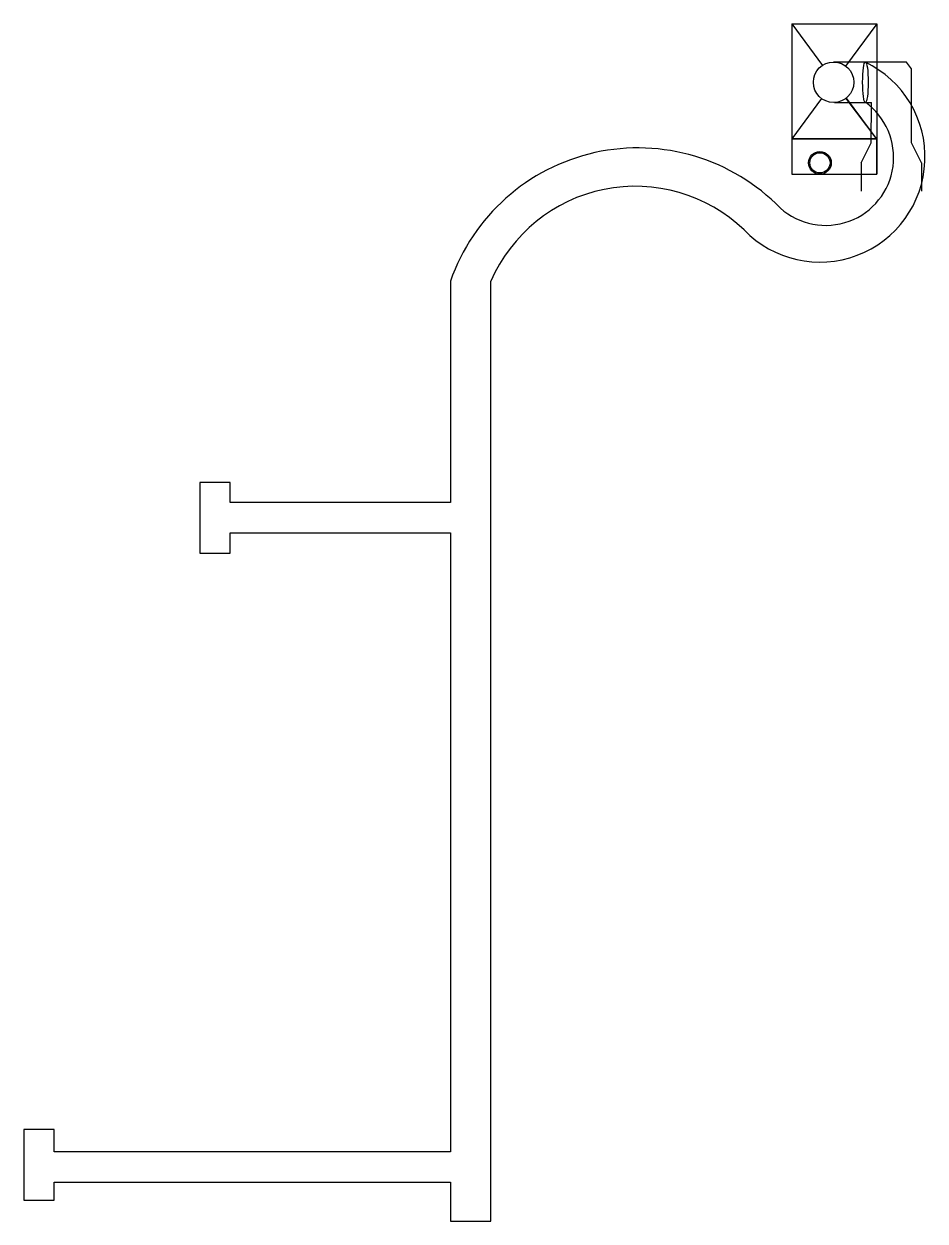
# Model space of a CAD drawing. Header units: inches. Extents: x 163 to 341, y -299 to -62.
import ezdxf

# ---------------------------------------------------------------- set-up
doc = ezdxf.new("R2010")
doc.units = ezdxf.units.IN
doc.header["$MEASUREMENT"] = 0
doc.layers.add('M101-HVAC', color=4, linetype='Continuous', lineweight=9)

msp = doc.modelspace()

# ---------------------------------------------------------------- linework, layer by layer
at = {"layer": 'M101-HVAC', "lineweight": -3}
for p, q in [((314.97, -62.32), (331.78, -62.32)), ((314.97, -62.32), (321.01, -70.54)), ((314.97, -62.32), (314.97, -92.06)), ((331.78, -62.32), (325.62, -70.64)), ((331.78, -62.32), (331.78, -92.06)), ((331.78, -62.32), (331.78, -92.06)), ((320.87, -77.08), (314.96, -85.06)), ((325.65, -77.06), (331.78, -85.19)), ((325.75, -76.98), (331.78, -85.19)), ((331.78, -85.06), (314.96, -85.06)), ((331.78, -92.06), (331.78, -85.06)), ((314.97, -92.06), (331.78, -92.06)), ((314.97, -92.06), (331.78, -92.06)), ((247.45, -113.24), (247.45, -156.99)), ((255.45, -299.22), (255.45, -113.24)), ((247.45, -156.99), (203.89, -156.99)), ((203.89, -162.99), (247.45, -162.99)), ((247.45, -162.99), (247.45, -285.55)), ((247.45, -285.55), (169.09, -285.55)), ((169.09, -291.55), (247.45, -291.55)), ((247.45, -291.55), (247.45, -299.22)), ((247.45, -299.22), (255.45, -299.22))]:
    msp.add_line(p, q, dxfattribs=at)
at = {"layer": 'M101-HVAC', "lineweight": 30}
for p, q in [((337.66, -69.86), (323.24, -69.86)), ((338.64, -71.22), (337.66, -69.86)), ((338.64, -85.83), (338.64, -71.22)), ((323.39, -77.86), (330.75, -77.86)), ((330.64, -85.83), (330.75, -77.86)), ((328.66, -89.8), (330.64, -85.83)), ((340.61, -89.8), (338.64, -85.83)), ((328.66, -89.8), (328.66, -95.41)), ((340.61, -89.8), (340.61, -95.41)), ((197.89, -153.07), (197.89, -167.07)), ((203.89, -153.07), (197.89, -153.07)), ((203.89, -156.99), (203.89, -153.07)), ((203.89, -167.07), (203.89, -162.99)), ((197.89, -167.07), (203.89, -167.07)), ((163.09, -281.07), (163.09, -295.07)), ((169.09, -281.07), (163.09, -281.07)), ((169.09, -285.55), (169.09, -281.07)), ((169.09, -295.07), (169.09, -291.55)), ((163.09, -295.07), (169.09, -295.07))]:
    msp.add_line(p, q, dxfattribs=at)
at = {"layer": 'M101-HVAC', "lineweight": -3}
for points in [[(314.97, -62.32), (331.78, -62.32), (325.62, -70.64)], [(320.87, -77.08), (314.96, -85.06), (331.78, -85.06)]]:
    msp.add_lwpolyline(points, dxfattribs=at)
for centre, radius in [((323.24, -73.86), 4), ((323.24, -73.86), 4), ((320.53, -89.81), 2.25), ((320.53, -89.81), 2.25), ((320.53, -89.81), 2), ((320.53, -89.81), 2)]:
    msp.add_circle(centre, radius, dxfattribs=at)
for centre, radius, start, end in [((320.52, -88.65), 20.8, 223.9426, 64.3485), ((321.66, -88.73), 13.45, 228.2734, 54.1942), ((284.53, -126.1), 39.25, 44.1307, 160.8645), ((284.02, -125.54), 31.1, 46.2041, 156.7054)]:
    msp.add_arc(centre, radius, start, end, dxfattribs=at)
msp.add_ellipse((329.53, -73.86), major_axis=(0, -4.01), ratio=0.137604, dxfattribs=at)

doc.saveas('drawing.dxf')
